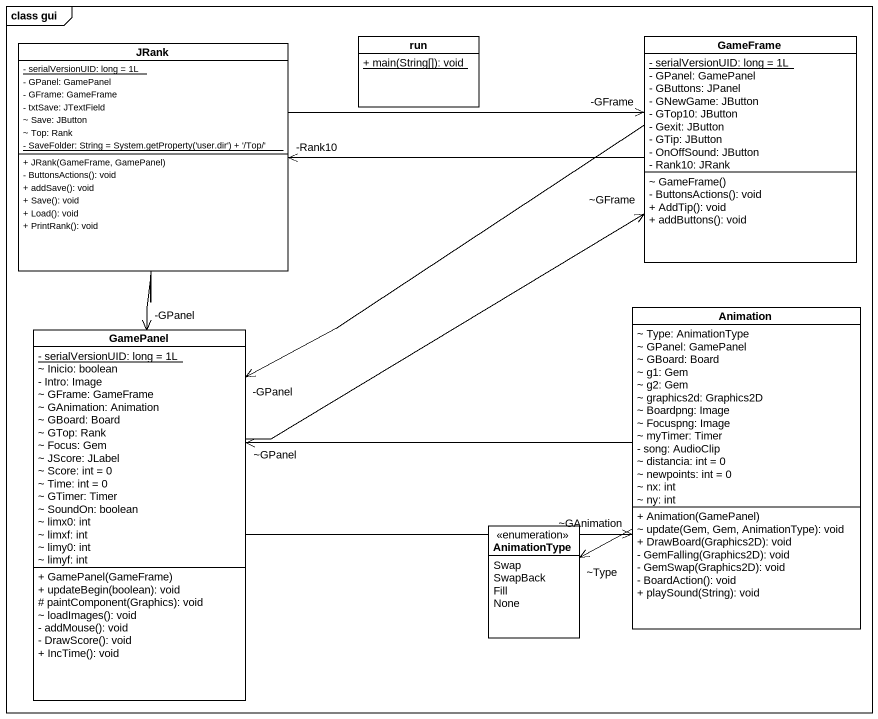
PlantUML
@startuml
mainframe class gui
hide circle
hide empty members
skinparam classAttributeIconSize 0
class JRank {
  {static} - serialVersionUID: long = 1L
  - GPanel: GamePanel
  - GFrame: GameFrame
  - txtSave: JTextField
  ~ Save: JButton
  ~ Top: Rank
  {static} {field} - SaveFolder: String = System.getProperty('user.dir') + '/Top/'
  + JRank(GameFrame, GamePanel)
  - ButtonsActions(): void
  + addSave(): void
  + Save(): void
  + Load(): void
  + PrintRank(): void
}
class run {
  {static} + main(String[]): void
}
class GameFrame {
  {static} - serialVersionUID: long = 1L
  - GPanel: GamePanel
  - GButtons: JPanel
  - GNewGame: JButton
  - GTop10: JButton
  - Gexit: JButton
  - GTip: JButton
  - OnOffSound: JButton
  - Rank10: JRank
  ~ GameFrame()
  - ButtonsActions(): void
  + AddTip(): void
  + addButtons(): void
}
class GamePanel {
  {static} - serialVersionUID: long = 1L
  ~ Inicio: boolean
  - Intro: Image
  ~ GFrame: GameFrame
  ~ GAnimation: Animation
  ~ GBoard: Board
  ~ GTop: Rank
  ~ Focus: Gem
  ~ JScore: JLabel
  ~ Score: int = 0
  ~ Time: int = 0
  ~ GTimer: Timer
  ~ SoundOn: boolean
  ~ limx0: int
  ~ limxf: int
  ~ limy0: int
  ~ limyf: int
  + GamePanel(GameFrame)
  + updateBegin(boolean): void
  # paintComponent(Graphics): void
  ~ loadImages(): void
  - addMouse(): void
  - DrawScore(): void
  + IncTime(): void
}
class Animation {
  ~ Type: AnimationType
  ~ GPanel: GamePanel
  ~ GBoard: Board
  ~ g1: Gem
  ~ g2: Gem
  ~ graphics2d: Graphics2D
  ~ Boardpng: Image
  ~ Focuspng: Image
  ~ myTimer: Timer
  - song: AudioClip
  ~ distancia: int = 0
  ~ newpoints: int = 0
  ~ nx: int
  ~ ny: int
  + Animation(GamePanel)
  ~ update(Gem, Gem, AnimationType): void
  + DrawBoard(Graphics2D): void
  - GemFalling(Graphics2D): void
  - GemSwap(Graphics2D): void
  - BoardAction(): void
  + playSound(String): void
}
enum AnimationType {
  Swap
  SwapBack
  Fill
  None
}
JRank -right-> "-GFrame" GameFrame
JRank --> "-GPanel" GamePanel
GameFrame -left-> "-Rank10" JRank
GameFrame -left-> "-GPanel" GamePanel
GamePanel -right-> "~GFrame" GameFrame
GamePanel -right-> "~GAnimation" Animation
Animation -left-> "~GPanel" GamePanel
Animation -left-> "~Type" AnimationType
@enduml
